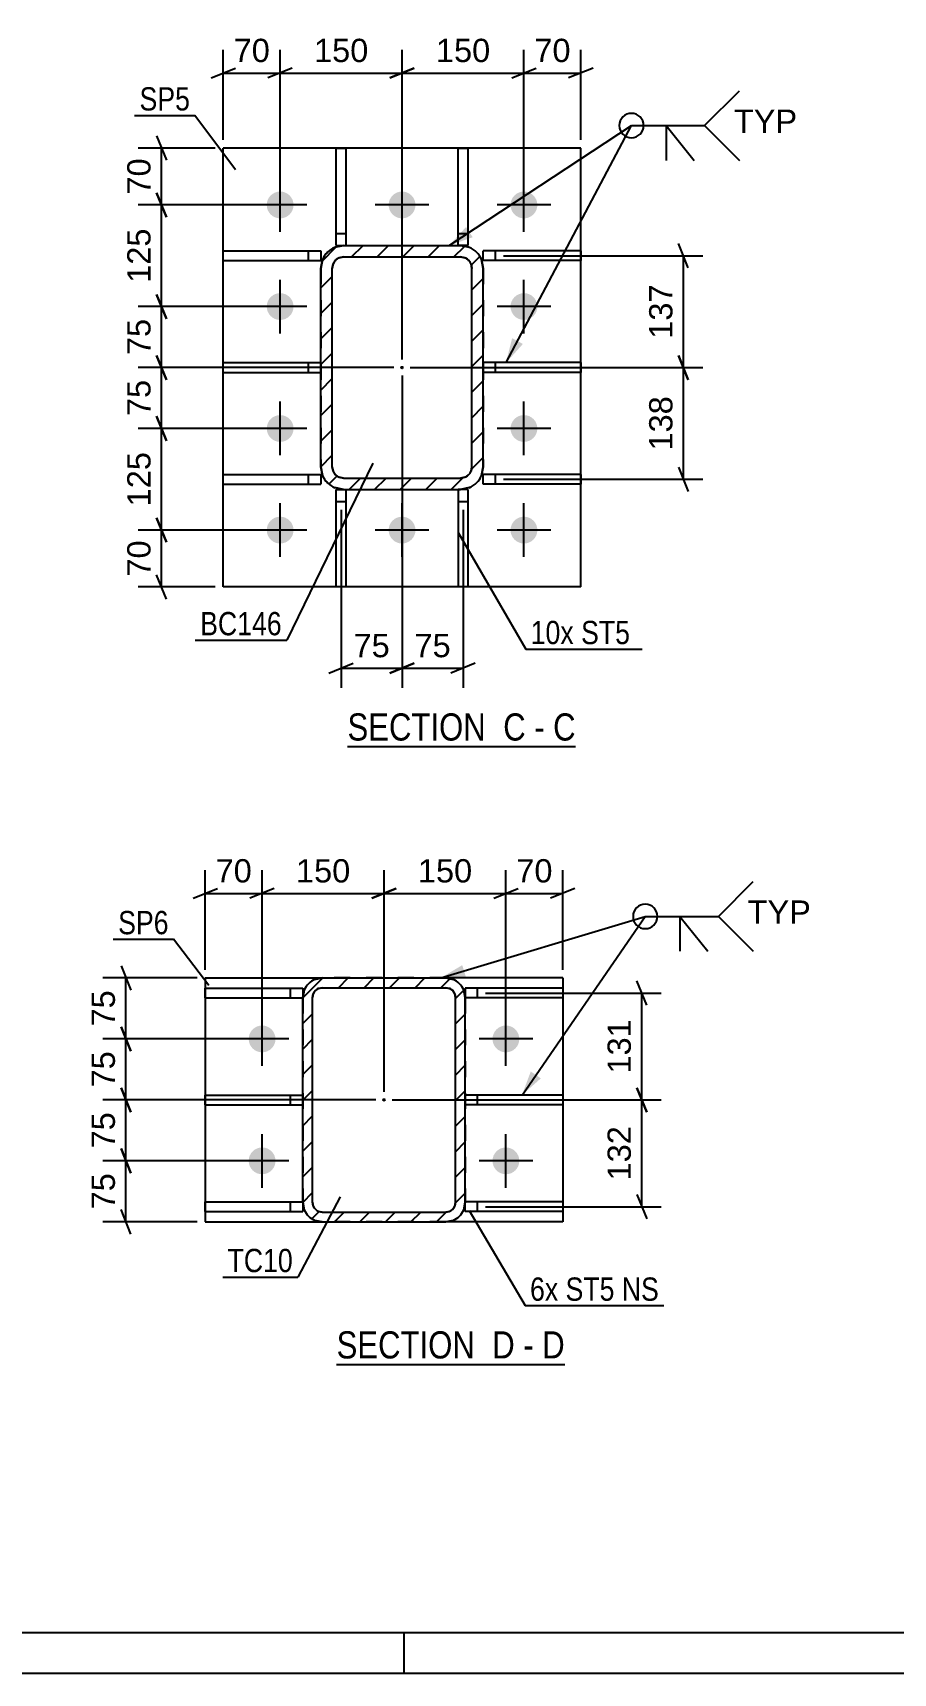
# Model space of a CAD drawing. Header units: millimetres. Extents: x 0 to 841, y 0 to 594.
# Drawn here: x 165.3 to 271.2, y 0 to 201.8 of the extents above; entities that cross this region are included whole.
import ezdxf

# ---------------------------------------------------------------- set-up
doc = ezdxf.new("R2010")
doc.units = ezdxf.units.MM
doc.linetypes.add('DXK_LINE_DOT2', pattern=[3.9198, 1.9599, -1.9599])
doc.linetypes.add('DXK_LINE_DOT3', pattern=[5.9187, 2.979, -0.9799, 0.9799, -0.9799])
doc.styles.add('Arial', font='arial.ttf', dxfattribs={"height": 0.2})
doc.styles.add('Arial Narrow', font='ARIALN.TTF', dxfattribs={"height": 0.2})

# ---------------------------------------------------------------- blocks, each defined once
blk = doc.blocks.new('Unknown-284856302-1131')
at = {"color": 5, "linetype": 'Continuous'}
for p, q in [((5, 5), (836, 5)), ((211, 0), (211, 5)), ((0, 0), (841, 0))]:
    blk.add_line(p, q, dxfattribs=at)
blk = doc.blocks.new('Unknown-284856302-13 - 26967')
at = {"color": 6, "linetype": 'Continuous'}
blk.add_line((204.02, 113.99), (232.09, 113.99), dxfattribs=at)
at = {"color": 0, "linetype": 'Continuous'}
for points in [[(222.13, 114.74), (222.13, 118.24), (204.02, 118.24), (204.02, 114.74)], [(225.95, 114.74), (225.95, 118.24), (223.18, 118.24), (223.18, 114.74)], [(228.27, 114.74), (228.27, 118.24), (227, 118.24), (227, 114.74)], [(232.09, 114.74), (232.09, 118.24), (229.32, 118.24), (229.32, 114.74)]]:
    blk.add_wipeout(points, dxfattribs=at)
at = {"color": 7, "linetype": 'Continuous', "style": 'Arial Narrow'}
for s, p in [('SECTION ', (204.02, 114.74)), ('C', (223.18, 114.74)), ('C', (229.32, 114.74)), ('-', (227, 114.74))]:
    blk.add_text(s, height=3.34, dxfattribs=at).set_placement(p)
blk = doc.blocks.new('Unknown-284856302-14 - 27141')
at = {"color": 6, "linetype": 'Continuous'}
blk.add_line((202.68, 37.97), (230.75, 37.97), dxfattribs=at)
at = {"color": 0, "linetype": 'Continuous'}
for points in [[(220.78, 38.72), (220.78, 42.22), (202.68, 42.22), (202.68, 38.72)], [(224.6, 38.72), (224.6, 42.22), (221.83, 42.22), (221.83, 38.72)], [(226.93, 38.72), (226.93, 42.22), (225.65, 42.22), (225.65, 38.72)], [(230.75, 38.72), (230.75, 42.22), (227.98, 42.22), (227.98, 38.72)]]:
    blk.add_wipeout(points, dxfattribs=at)
at = {"color": 7, "linetype": 'Continuous', "style": 'Arial Narrow'}
for s, p in [('SECTION ', (202.68, 38.72)), ('D', (221.83, 38.72)), ('D', (227.98, 38.72)), ('-', (225.65, 38.72))]:
    blk.add_text(s, height=3.34, dxfattribs=at).set_placement(p)
blk = doc.blocks.new('Part-284856302-27030 - 26967')
at = {"color": 2, "linetype": 'Continuous'}
for p, q in [((202.63, 175.63), (202.63, 187.63)), ((202.63, 187.63), (203.83, 187.63)), ((203.83, 187.63), (203.83, 175.63)), ((202.63, 175.63), (203.53, 175.63))]:
    blk.add_line(p, q, dxfattribs=at)
at = {"color": 7, "linetype": 'DXK_LINE_DOT2'}
for p, q in [((202.63, 177.13), (203.83, 177.13)), ((203.53, 175.63), (203.83, 175.63))]:
    blk.add_line(p, q, dxfattribs=at)
blk = doc.blocks.new('Part-284856302-26974 - 26967')
at = {"linetype": 'Continuous'}
h = blk.add_hatch(dxfattribs=at)
h.set_pattern_fill('', scale=0.7, style=0, pattern_type=0)
h.set_pattern_definition([(45, (200.7325, 148.4329), (-1.57154, 1.57154), [])])
h.paths.add_polyline_path([(200.73, 172.83), (200.73, 148.43), (200.95, 147.36), (201.55, 146.45), (202.46, 145.85), (203.53, 145.63), (217.93, 145.63), (219, 145.85), (219.91, 146.45), (220.52, 147.36), (220.73, 148.43), (220.73, 172.83), (220.52, 173.9), (219.91, 174.81), (219, 175.42), (217.93, 175.63), (203.53, 175.63), (202.46, 175.42), (201.55, 174.81), (200.95, 173.9)])
h.paths.add_polyline_path([(202.54, 173.82), (203, 174.13), (203.53, 174.23), (217.93, 174.23), (218.47, 174.13), (218.92, 173.82), (219.23, 173.37), (219.33, 172.83), (219.33, 148.43), (219.23, 147.9), (218.92, 147.44), (218.47, 147.14), (217.93, 147.03), (203.53, 147.03), (203, 147.14), (202.54, 147.44), (202.24, 147.9), (202.13, 148.43), (202.13, 172.83), (202.24, 173.37)])
blk.add_hatch(color=246, dxfattribs=at).paths.add_polyline_path([(210.73, 160.53, -1), (210.73, 160.73, -1)])
at = {"color": 7, "linetype": 'DXK_LINE_DOT2'}
for p, q in [((202.46, 175.42), (203.53, 175.63)), ((203.53, 175.63), (217.93, 175.63)), ((217.93, 175.63), (219, 175.42)), ((200.73, 172.83), (200.95, 173.9)), ((203.53, 174.23), (203, 174.13)), ((203.53, 174.23), (217.93, 174.23)), ((218.47, 174.13), (217.93, 174.23)), ((220.52, 173.9), (220.73, 172.83)), ((200.73, 172.83), (200.73, 148.43)), ((202.24, 173.37), (202.13, 172.83)), ((202.13, 148.43), (202.13, 172.83)), ((219.33, 172.83), (219.23, 173.37)), ((219.33, 148.43), (219.33, 172.83)), ((220.73, 172.83), (220.73, 148.43)), ((200.95, 147.36), (200.73, 148.43)), ((202.13, 148.43), (202.24, 147.9)), ((219.23, 147.9), (219.33, 148.43)), ((220.73, 148.43), (220.52, 147.36)), ((203.53, 145.63), (202.46, 145.85)), ((203, 147.14), (203.53, 147.03)), ((203.53, 147.03), (217.93, 147.03)), ((203.53, 145.63), (217.93, 145.63)), ((217.93, 147.03), (218.47, 147.14)), ((219, 145.85), (217.93, 145.63))]:
    blk.add_line(p, q, dxfattribs=at)
at = {"color": 2, "linetype": 'Continuous'}
for p, q in [((203.53, 175.63), (202.46, 175.42)), ((203.53, 175.63), (217.93, 175.63)), ((219, 175.42), (217.93, 175.63)), ((200.95, 173.9), (200.73, 172.83)), ((203, 174.13), (203.53, 174.23)), ((203.53, 174.23), (217.93, 174.23)), ((217.93, 174.23), (218.47, 174.13)), ((220.73, 172.83), (220.52, 173.9)), ((200.73, 148.43), (200.73, 172.83)), ((202.13, 172.83), (202.24, 173.37)), ((202.13, 148.43), (202.13, 172.83)), ((219.23, 173.37), (219.33, 172.83)), ((219.33, 148.43), (219.33, 172.83)), ((220.73, 148.43), (220.73, 172.83)), ((200.73, 148.43), (200.95, 147.36)), ((202.24, 147.9), (202.13, 148.43)), ((219.33, 148.43), (219.23, 147.9)), ((220.52, 147.36), (220.73, 148.43)), ((202.46, 145.85), (203.53, 145.63)), ((203.53, 147.03), (203, 147.14)), ((203.53, 147.03), (217.93, 147.03)), ((203.53, 145.63), (217.93, 145.63)), ((218.47, 147.14), (217.93, 147.03)), ((217.93, 145.63), (219, 145.85))]:
    blk.add_line(p, q, dxfattribs=at)
at = {"color": 7, "linetype": 'DXK_LINE_DOT3'}
blk.add_line((210.73, 160.63), (210.73, 160.63), dxfattribs=at)
at = {"color": 246, "linetype": 'DXK_LINE_DOT2'}
blk.add_line((210.73, 160.63), (210.73, 160.63), dxfattribs=at)
at = {"color": 246, "linetype": 'Continuous'}
blk.add_circle((210.73, 160.63), 0.1, dxfattribs=at)
at = {"color": 7, "linetype": 'DXK_LINE_DOT2'}
for centre, radius, start, end in [((203.53, 172.83), 2.8, 112.5, 157.5), ((203.53, 172.83), 1.4, 112.5, 157.5), ((217.93, 172.83), 1.4, 22.5, 67.5), ((217.93, 172.83), 2.8, 22.5, 67.5), ((203.53, 148.43), 2.8, 202.5, 247.5), ((203.53, 148.43), 1.4, 202.5, 247.5), ((217.93, 148.43), 1.4, 292.5, 337.5), ((217.93, 148.43), 2.8, 292.5, 337.5)]:
    blk.add_arc(centre, radius, start, end, dxfattribs=at)
at = {"color": 2, "linetype": 'Continuous'}
for centre, radius, start, end in [((203.53, 172.83), 2.8, 112.5, 157.5), ((203.53, 172.83), 1.4, 112.5, 157.5), ((217.93, 172.83), 1.4, 22.5, 67.5), ((217.93, 172.83), 2.8, 22.5, 67.5), ((203.53, 148.43), 2.8, 202.5, 247.5), ((203.53, 148.43), 1.4, 202.5, 247.5), ((217.93, 148.43), 1.4, 292.5, 337.5), ((217.93, 148.43), 2.8, 292.5, 337.5)]:
    blk.add_arc(centre, radius, start, end, dxfattribs=at)
blk = doc.blocks.new('Part-284856302-26978 - 26967')
at = {"color": 2, "linetype": 'Continuous'}
for p, q in [((188.73, 133.63), (188.73, 187.63)), ((232.73, 187.63), (188.73, 187.63)), ((232.73, 133.63), (232.73, 187.63)), ((232.73, 133.63), (188.73, 133.63))]:
    blk.add_line(p, q, dxfattribs=at)
blk = doc.blocks.new('Part-284856302-27027 - 26967')
at = {"color": 2, "linetype": 'Continuous'}
for p, q in [((217.63, 145.63), (217.63, 133.63)), ((218.83, 145.63), (217.93, 145.63)), ((218.83, 145.63), (218.83, 133.63)), ((218.83, 133.63), (217.63, 133.63))]:
    blk.add_line(p, q, dxfattribs=at)
at = {"color": 7, "linetype": 'DXK_LINE_DOT2'}
for p, q in [((217.93, 145.63), (217.63, 145.63)), ((217.63, 144.13), (218.83, 144.13))]:
    blk.add_line(p, q, dxfattribs=at)
blk = doc.blocks.new('Part-284856302-27028 - 26967')
at = {"color": 2, "linetype": 'Continuous'}
for p, q in [((202.63, 133.63), (202.63, 145.63)), ((202.63, 145.63), (203.53, 145.63)), ((203.83, 145.63), (203.83, 133.63)), ((203.83, 133.63), (202.63, 133.63))]:
    blk.add_line(p, q, dxfattribs=at)
at = {"color": 7, "linetype": 'DXK_LINE_DOT2'}
for p, q in [((203.53, 145.63), (203.83, 145.63)), ((202.63, 144.13), (203.83, 144.13))]:
    blk.add_line(p, q, dxfattribs=at)
blk = doc.blocks.new('Part-284856302-27029 - 26967')
at = {"color": 2, "linetype": 'Continuous'}
for p, q in [((217.63, 175.63), (217.63, 187.63)), ((217.63, 187.63), (218.83, 187.63)), ((218.83, 187.63), (218.83, 175.63)), ((218.83, 175.63), (217.93, 175.63))]:
    blk.add_line(p, q, dxfattribs=at)
at = {"color": 7, "linetype": 'DXK_LINE_DOT2'}
for p, q in [((217.63, 177.13), (218.83, 177.13)), ((217.93, 175.63), (217.63, 175.63))]:
    blk.add_line(p, q, dxfattribs=at)
blk = doc.blocks.new('Part-284856302-27031 - 26967')
at = {"color": 2, "linetype": 'Continuous'}
for p, q in [((188.73, 160.03), (188.73, 161.23)), ((188.73, 161.23), (200.73, 161.23)), ((188.73, 160.03), (200.73, 160.03))]:
    blk.add_line(p, q, dxfattribs=at)
at = {"color": 7, "linetype": 'DXK_LINE_DOT2'}
for p, q in [((199.23, 160.03), (199.23, 161.23)), ((200.73, 161.23), (200.73, 160.03))]:
    blk.add_line(p, q, dxfattribs=at)
blk = doc.blocks.new('Part-284856302-27032 - 26967')
at = {"color": 2, "linetype": 'Continuous'}
for p, q in [((188.73, 173.78), (188.73, 174.98)), ((188.73, 174.98), (200.73, 174.98)), ((188.73, 173.78), (200.73, 173.78)), ((200.73, 174.98), (200.73, 173.78))]:
    blk.add_line(p, q, dxfattribs=at)
at = {"color": 7, "linetype": 'DXK_LINE_DOT2'}
blk.add_line((199.23, 173.78), (199.23, 174.98), dxfattribs=at)
blk = doc.blocks.new('Part-284856302-27033 - 26967')
at = {"color": 2, "linetype": 'Continuous'}
for p, q in [((188.73, 146.28), (188.73, 147.48)), ((188.73, 147.48), (200.73, 147.48)), ((200.73, 147.48), (200.73, 146.28)), ((188.73, 146.28), (200.73, 146.28))]:
    blk.add_line(p, q, dxfattribs=at)
at = {"color": 7, "linetype": 'DXK_LINE_DOT2'}
blk.add_line((199.23, 146.28), (199.23, 147.48), dxfattribs=at)
blk = doc.blocks.new('Part-284856302-27034 - 26967')
at = {"color": 2, "linetype": 'Continuous'}
for p, q in [((232.73, 161.23), (220.73, 161.23)), ((232.73, 160.03), (220.73, 160.03)), ((232.73, 161.23), (232.73, 160.03))]:
    blk.add_line(p, q, dxfattribs=at)
at = {"color": 7, "linetype": 'DXK_LINE_DOT2'}
for p, q in [((220.73, 161.23), (220.73, 160.03)), ((222.23, 160.03), (222.23, 161.23))]:
    blk.add_line(p, q, dxfattribs=at)
blk = doc.blocks.new('Part-284856302-27035 - 26967')
at = {"color": 2, "linetype": 'Continuous'}
for p, q in [((232.73, 174.98), (220.73, 174.98)), ((220.73, 173.78), (220.73, 174.98)), ((232.73, 173.78), (220.73, 173.78)), ((232.73, 174.98), (232.73, 173.78))]:
    blk.add_line(p, q, dxfattribs=at)
at = {"color": 7, "linetype": 'DXK_LINE_DOT2'}
blk.add_line((222.23, 173.78), (222.23, 174.98), dxfattribs=at)
blk = doc.blocks.new('Part-284856302-27036 - 26967')
at = {"color": 2, "linetype": 'Continuous'}
for p, q in [((232.73, 147.48), (220.73, 147.48)), ((220.73, 146.28), (220.73, 147.48)), ((232.73, 147.48), (232.73, 146.28)), ((232.73, 146.28), (220.73, 146.28))]:
    blk.add_line(p, q, dxfattribs=at)
at = {"color": 7, "linetype": 'DXK_LINE_DOT2'}
blk.add_line((222.23, 146.28), (222.23, 147.48), dxfattribs=at)
blk = doc.blocks.new('Bolt-284856302-27077 - 26967')
at = {"linetype": 'Continuous'}
for points in [[(194.08, 180.63, -1), (197.38, 180.63, -1)], [(209.08, 180.63, -1), (212.38, 180.63, -1)], [(224.08, 180.63, -1), (227.38, 180.63, -1)], [(194.08, 168.13, -1), (197.38, 168.13, -1)], [(224.08, 168.13, -1), (227.38, 168.13, -1)], [(194.08, 153.13, -1), (197.38, 153.13, -1)], [(224.08, 153.13, -1), (227.38, 153.13, -1)], [(194.08, 140.63, -1), (197.38, 140.63, -1)], [(209.08, 140.63, -1), (212.38, 140.63, -1)], [(224.08, 140.63, -1), (227.38, 140.63, -1)]]:
    blk.add_hatch(color=1, dxfattribs=at).paths.add_polyline_path(points)
at = {"color": 1, "linetype": 'Continuous'}
for p, q in [((195.73, 177.33), (195.73, 183.93)), ((210.73, 177.33), (210.73, 183.93)), ((225.73, 177.33), (225.73, 183.93)), ((199.03, 180.63), (192.43, 180.63)), ((214.03, 180.63), (207.43, 180.63)), ((229.03, 180.63), (222.43, 180.63)), ((195.73, 164.83), (195.73, 171.43)), ((225.73, 164.83), (225.73, 171.43)), ((199.03, 168.13), (192.43, 168.13)), ((229.03, 168.13), (222.43, 168.13)), ((195.73, 149.83), (195.73, 156.43)), ((225.73, 149.83), (225.73, 156.43)), ((199.03, 153.13), (192.43, 153.13)), ((229.03, 153.13), (222.43, 153.13)), ((195.73, 137.33), (195.73, 143.93)), ((210.73, 137.33), (210.73, 143.93)), ((225.73, 137.33), (225.73, 143.93)), ((199.03, 140.63), (192.43, 140.63)), ((214.03, 140.63), (207.43, 140.63)), ((229.03, 140.63), (222.43, 140.63))]:
    blk.add_line(p, q, dxfattribs=at)
blk = doc.blocks.new('Part-284856302-27164 - 27141')
at = {"color": 2, "linetype": 'Continuous'}
for p, q in [((230.51, 57.98), (218.51, 57.98)), ((218.51, 56.78), (218.51, 57.93)), ((230.51, 56.78), (218.51, 56.78)), ((230.51, 57.98), (230.51, 56.78))]:
    blk.add_line(p, q, dxfattribs=at)
at = {"color": 7, "linetype": 'DXK_LINE_DOT2'}
for p, q in [((218.51, 57.93), (218.51, 57.98)), ((218.51, 57.98), (218.51, 57.93)), ((220.01, 56.78), (220.01, 57.98))]:
    blk.add_line(p, q, dxfattribs=at)
blk = doc.blocks.new('Part-284856302-27163 - 27141')
at = {"color": 2, "linetype": 'Continuous'}
for p, q in [((230.51, 84.28), (218.51, 84.28)), ((218.51, 84.28), (218.51, 83.13)), ((230.51, 83.08), (218.51, 83.08)), ((230.51, 84.28), (230.51, 83.08))]:
    blk.add_line(p, q, dxfattribs=at)
at = {"color": 7, "linetype": 'DXK_LINE_DOT2'}
for p, q in [((218.51, 83.13), (218.51, 83.08)), ((220.01, 83.08), (220.01, 84.28))]:
    blk.add_line(p, q, dxfattribs=at)
blk = doc.blocks.new('Part-284856302-27147 - 27141')
at = {"linetype": 'Continuous'}
h = blk.add_hatch(dxfattribs=at)
h.set_pattern_fill('', scale=0.7, style=0, pattern_type=0)
h.set_pattern_definition([(45, (198.5148, 57.9317), (-1.57154, 1.57154), [])])
h.paths.add_polyline_path([(198.51, 83.13), (198.51, 57.93), (198.7, 57.01), (199.22, 56.23), (200, 55.71), (200.91, 55.53), (216.11, 55.53), (217.03, 55.71), (217.81, 56.23), (218.33, 57.01), (218.51, 57.93), (218.51, 83.13), (218.33, 84.05), (217.81, 84.83), (217.03, 85.35), (216.11, 85.53), (200.91, 85.53), (200, 85.35), (199.22, 84.83), (198.7, 84.05)])
h.paths.add_polyline_path([(200.07, 83.98), (200.46, 84.24), (200.91, 84.33), (216.11, 84.33), (216.57, 84.24), (216.96, 83.98), (217.22, 83.59), (217.31, 83.13), (217.31, 57.93), (217.22, 57.47), (216.96, 57.08), (216.57, 56.82), (216.11, 56.73), (200.91, 56.73), (200.46, 56.82), (200.07, 57.08), (199.81, 57.47), (199.71, 57.93), (199.71, 83.13), (199.81, 83.59)])
blk.add_hatch(color=246, dxfattribs=at).paths.add_polyline_path([(208.51, 70.43, -1), (208.51, 70.63, -1)])
at = {"color": 7, "linetype": 'DXK_LINE_DOT2'}
for p, q in [((200, 85.35), (200.91, 85.53)), ((200.91, 85.53), (216.11, 85.53)), ((216.11, 85.53), (217.03, 85.35)), ((198.51, 83.13), (198.7, 84.05)), ((198.51, 83.13), (198.51, 57.93)), ((199.81, 83.59), (199.71, 83.13)), ((199.71, 57.93), (199.71, 83.13)), ((200.91, 84.33), (200.46, 84.24)), ((200.91, 84.33), (216.11, 84.33)), ((216.57, 84.24), (216.11, 84.33)), ((217.31, 83.13), (217.22, 83.59)), ((217.31, 57.93), (217.31, 83.13)), ((218.33, 84.05), (218.51, 83.13)), ((218.51, 83.13), (218.51, 57.93)), ((198.7, 57.01), (198.51, 57.93)), ((199.71, 57.93), (199.81, 57.47)), ((200.46, 56.82), (200.91, 56.73)), ((200.91, 56.73), (216.11, 56.73)), ((216.11, 56.73), (216.57, 56.82)), ((217.22, 57.47), (217.31, 57.93)), ((218.51, 57.93), (218.33, 57.01)), ((200.91, 55.53), (200, 55.71)), ((200.91, 55.53), (216.11, 55.53)), ((217.03, 55.71), (216.11, 55.53))]:
    blk.add_line(p, q, dxfattribs=at)
at = {"color": 2, "linetype": 'Continuous'}
for p, q in [((200.91, 85.53), (200, 85.35)), ((200.91, 85.53), (216.11, 85.53)), ((217.03, 85.35), (216.11, 85.53)), ((198.7, 84.05), (198.51, 83.13)), ((198.51, 57.93), (198.51, 83.13)), ((199.71, 83.13), (199.81, 83.59)), ((199.71, 57.93), (199.71, 83.13)), ((200.46, 84.24), (200.91, 84.33)), ((200.91, 84.33), (216.11, 84.33)), ((216.11, 84.33), (216.57, 84.24)), ((217.22, 83.59), (217.31, 83.13)), ((217.31, 57.93), (217.31, 83.13)), ((218.51, 83.13), (218.33, 84.05)), ((218.51, 57.93), (218.51, 83.13)), ((198.51, 57.93), (198.7, 57.01)), ((199.81, 57.47), (199.71, 57.93)), ((200.91, 56.73), (200.46, 56.82)), ((200.91, 56.73), (216.11, 56.73)), ((216.57, 56.82), (216.11, 56.73)), ((217.31, 57.93), (217.22, 57.47)), ((218.33, 57.01), (218.51, 57.93)), ((200, 55.71), (200.91, 55.53)), ((200.91, 55.53), (216.11, 55.53)), ((216.11, 55.53), (217.03, 55.71))]:
    blk.add_line(p, q, dxfattribs=at)
at = {"color": 7, "linetype": 'DXK_LINE_DOT3'}
blk.add_line((208.51, 70.53), (208.51, 70.53), dxfattribs=at)
at = {"color": 246, "linetype": 'DXK_LINE_DOT2'}
blk.add_line((208.51, 70.53), (208.51, 70.53), dxfattribs=at)
at = {"color": 246, "linetype": 'Continuous'}
blk.add_circle((208.51, 70.53), 0.1, dxfattribs=at)
at = {"color": 7, "linetype": 'DXK_LINE_DOT2'}
for centre, radius, start, end in [((200.91, 83.13), 2.4, 112.5, 157.5), ((216.11, 83.13), 2.4, 22.5, 67.5), ((200.91, 83.13), 1.2, 112.5, 157.5), ((216.11, 83.13), 1.2, 22.5, 67.5), ((200.91, 57.93), 2.4, 202.5, 247.5), ((200.91, 57.93), 1.2, 202.5, 247.5), ((216.11, 57.93), 1.2, 292.5, 337.5), ((216.11, 57.93), 2.4, 292.5, 337.5)]:
    blk.add_arc(centre, radius, start, end, dxfattribs=at)
at = {"color": 2, "linetype": 'Continuous'}
for centre, radius, start, end in [((200.91, 83.13), 2.4, 112.5, 157.5), ((216.11, 83.13), 2.4, 22.5, 67.5), ((200.91, 83.13), 1.2, 112.5, 157.5), ((216.11, 83.13), 1.2, 22.5, 67.5), ((200.91, 57.93), 2.4, 202.5, 247.5), ((200.91, 57.93), 1.2, 202.5, 247.5), ((216.11, 57.93), 1.2, 292.5, 337.5), ((216.11, 57.93), 2.4, 292.5, 337.5)]:
    blk.add_arc(centre, radius, start, end, dxfattribs=at)
blk = doc.blocks.new('Part-284856302-27159 - 27141')
at = {"color": 2, "linetype": 'Continuous'}
for p, q in [((186.51, 69.93), (186.51, 71.13)), ((186.51, 71.13), (198.51, 71.13)), ((186.51, 69.93), (198.51, 69.93))]:
    blk.add_line(p, q, dxfattribs=at)
at = {"color": 7, "linetype": 'DXK_LINE_DOT2'}
for p, q in [((197.01, 69.93), (197.01, 71.13)), ((198.51, 71.13), (198.51, 69.93))]:
    blk.add_line(p, q, dxfattribs=at)
blk = doc.blocks.new('Part-284856302-27151 - 27141')
at = {"color": 2, "linetype": 'Continuous'}
for p, q in [((186.51, 85.53), (186.51, 55.53)), ((186.51, 85.53), (200.91, 85.53)), ((230.51, 85.53), (216.11, 85.53)), ((230.51, 85.53), (230.51, 55.53)), ((186.51, 55.53), (200.91, 55.53)), ((230.51, 55.53), (216.11, 55.53))]:
    blk.add_line(p, q, dxfattribs=at)
at = {"color": 7, "linetype": 'DXK_LINE_DOT2'}
for p, q in [((216.11, 85.53), (200.91, 85.53)), ((216.11, 55.53), (200.91, 55.53))]:
    blk.add_line(p, q, dxfattribs=at)
blk = doc.blocks.new('Part-284856302-27160 - 27141')
at = {"color": 2, "linetype": 'Continuous'}
for p, q in [((186.51, 83.08), (186.51, 84.28)), ((186.51, 84.28), (198.51, 84.28)), ((186.51, 83.08), (198.51, 83.08)), ((198.51, 84.28), (198.51, 83.13))]:
    blk.add_line(p, q, dxfattribs=at)
at = {"color": 7, "linetype": 'DXK_LINE_DOT2'}
for p, q in [((197.01, 83.08), (197.01, 84.28)), ((198.51, 83.13), (198.51, 83.08))]:
    blk.add_line(p, q, dxfattribs=at)
blk = doc.blocks.new('Part-284856302-27161 - 27141')
at = {"color": 2, "linetype": 'Continuous'}
for p, q in [((186.51, 56.78), (186.51, 57.98)), ((186.51, 57.98), (198.51, 57.98)), ((186.51, 56.78), (198.51, 56.78)), ((198.51, 57.93), (198.51, 56.78))]:
    blk.add_line(p, q, dxfattribs=at)
at = {"color": 7, "linetype": 'DXK_LINE_DOT2'}
for p, q in [((197.01, 56.78), (197.01, 57.98)), ((198.51, 57.93), (198.51, 57.98)), ((198.51, 57.98), (198.51, 57.93))]:
    blk.add_line(p, q, dxfattribs=at)
blk = doc.blocks.new('Part-284856302-27162 - 27141')
at = {"color": 2, "linetype": 'Continuous'}
for p, q in [((230.51, 71.13), (218.51, 71.13)), ((230.51, 71.13), (230.51, 69.93)), ((230.51, 69.93), (218.51, 69.93))]:
    blk.add_line(p, q, dxfattribs=at)
at = {"color": 7, "linetype": 'DXK_LINE_DOT2'}
for p, q in [((218.51, 71.13), (218.51, 69.93)), ((220.01, 69.93), (220.01, 71.13))]:
    blk.add_line(p, q, dxfattribs=at)
blk = doc.blocks.new('Bolt-284856302-27250 - 27141')
at = {"linetype": 'Continuous'}
for points in [[(191.86, 78.03, -1), (195.16, 78.03, -1)], [(221.86, 78.03, -1), (225.16, 78.03, -1)], [(191.86, 63.03, -1), (195.16, 63.03, -1)], [(221.86, 63.03, -1), (225.16, 63.03, -1)]]:
    blk.add_hatch(color=1, dxfattribs=at).paths.add_polyline_path(points)
at = {"color": 1, "linetype": 'Continuous'}
for p, q in [((193.51, 74.73), (193.51, 81.33)), ((223.51, 74.73), (223.51, 81.33)), ((196.81, 78.03), (190.21, 78.03)), ((226.81, 78.03), (220.21, 78.03)), ((193.51, 59.73), (193.51, 66.33)), ((223.51, 59.73), (223.51, 66.33)), ((196.81, 63.03), (190.21, 63.03)), ((226.81, 63.03), (220.21, 63.03))]:
    blk.add_line(p, q, dxfattribs=at)
blk = doc.blocks.new('StraightDimension-284856302-29677 - 26967')
at = {"color": 7, "linetype": 'Continuous'}
for p, q in [((245.95, 172.88), (244.75, 175.88)), ((223.23, 174.38), (247.75, 174.38)), ((245.35, 160.63), (245.35, 174.38)), ((244.75, 162.13), (245.95, 159.13)), ((211.73, 160.63), (247.75, 160.63))]:
    blk.add_line(p, q, dxfattribs=at)
at = {"color": 0}
blk.add_wipeout([(244.6, 171.44), (240.4, 171.44), (240.4, 163.57), (244.6, 163.57)], dxfattribs=at)
at = {"color": 3, "style": 'Arial'}
blk.add_text('137', height=2.865, rotation=90.0002, dxfattribs=at).set_placement((244, 164.17))
blk = doc.blocks.new('StraightDimension-284856302-29658 - 26967')
at = {"color": 7, "linetype": 'Continuous'}
for p, q in [((210.73, 159.63), (210.73, 121.24)), ((218.23, 143.13), (218.23, 121.24)), ((209.23, 123.04), (212.23, 124.24)), ((210.73, 123.64), (218.23, 123.64)), ((219.73, 124.24), (216.73, 123.04))]:
    blk.add_line(p, q, dxfattribs=at)
at = {"color": 0}
blk.add_wipeout([(217.31, 124.39), (217.31, 128.59), (211.66, 128.59), (211.66, 124.39)], dxfattribs=at)
at = {"color": 3, "style": 'Arial'}
blk.add_text('75', height=2.865, dxfattribs=at).set_placement((212.26, 124.99))
blk = doc.blocks.new('StraightDimension-284856302-29582 - 26967')
at = {"color": 7, "linetype": 'Continuous'}
for p, q in [((180.53, 162.13), (181.73, 159.13)), ((209.73, 160.63), (178.28, 160.63)), ((181.13, 153.13), (181.13, 160.63)), ((181.73, 151.63), (180.53, 154.63)), ((194.73, 153.13), (178.28, 153.13))]:
    blk.add_line(p, q, dxfattribs=at)
at = {"color": 0}
blk.add_wipeout([(180.38, 159.71), (176.18, 159.71), (176.18, 154.06), (180.38, 154.06)], dxfattribs=at)
at = {"color": 3, "style": 'Arial'}
blk.add_text('75', height=2.865, rotation=90.0002, dxfattribs=at).set_placement((179.78, 154.66))
blk = doc.blocks.new('StraightDimension-284856302-29518 - 26967')
at = {"color": 7, "linetype": 'Continuous'}
for p, q in [((225.73, 181.63), (225.73, 199.71)), ((232.73, 188.63), (232.73, 199.71)), ((224.23, 196.26), (227.23, 197.46)), ((225.73, 196.86), (232.73, 196.86)), ((234.23, 197.46), (231.23, 196.26))]:
    blk.add_line(p, q, dxfattribs=at)
at = {"color": 0}
blk.add_wipeout([(232.06, 197.61), (232.06, 201.81), (226.41, 201.81), (226.41, 197.61)], dxfattribs=at)
at = {"color": 3, "style": 'Arial'}
blk.add_text('70', height=2.865, dxfattribs=at).set_placement((227.01, 198.21))
blk = doc.blocks.new('StraightDimension-284856302-29583 - 26967')
at = {"color": 7, "linetype": 'Continuous'}
for p, q in [((180.53, 154.63), (181.73, 151.63)), ((194.73, 153.13), (178.28, 153.13)), ((181.13, 140.63), (181.13, 153.13)), ((181.73, 139.13), (180.53, 142.13)), ((194.73, 140.63), (178.28, 140.63))]:
    blk.add_line(p, q, dxfattribs=at)
at = {"color": 0}
blk.add_wipeout([(180.38, 150.82), (176.18, 150.82), (176.18, 142.95), (180.38, 142.95)], dxfattribs=at)
at = {"color": 3, "style": 'Arial'}
blk.add_text('125', height=2.865, rotation=90.0002, dxfattribs=at).set_placement((179.78, 143.55))
blk = doc.blocks.new('StraightDimension-284856302-29519 - 26967')
at = {"color": 7, "linetype": 'Continuous'}
for p, q in [((210.73, 161.63), (210.73, 199.71)), ((225.73, 181.63), (225.73, 199.71)), ((212.23, 197.46), (209.23, 196.26)), ((210.73, 196.86), (225.73, 196.86)), ((224.23, 196.26), (227.23, 197.46))]:
    blk.add_line(p, q, dxfattribs=at)
at = {"color": 0}
blk.add_wipeout([(222.17, 197.61), (222.17, 201.81), (214.3, 201.81), (214.3, 197.61)], dxfattribs=at)
at = {"color": 3, "style": 'Arial'}
blk.add_text('150', height=2.865, dxfattribs=at).set_placement((214.9, 198.21))
blk = doc.blocks.new('StraightDimension-284856302-29584 - 26967')
at = {"color": 7, "linetype": 'Continuous'}
for p, q in [((180.53, 142.13), (181.73, 139.13)), ((194.73, 140.63), (178.28, 140.63)), ((181.13, 133.63), (181.13, 140.63)), ((187.73, 133.63), (178.28, 133.63)), ((181.73, 132.13), (180.53, 135.13))]:
    blk.add_line(p, q, dxfattribs=at)
at = {"color": 0}
blk.add_wipeout([(180.38, 139.96), (176.18, 139.96), (176.18, 134.31), (180.38, 134.31)], dxfattribs=at)
at = {"color": 3, "style": 'Arial'}
blk.add_text('70', height=2.865, rotation=90.0002, dxfattribs=at).set_placement((179.78, 134.91))
blk = doc.blocks.new('StraightDimension-284856302-29520 - 26967')
at = {"color": 7, "linetype": 'Continuous'}
for p, q in [((195.73, 181.63), (195.73, 199.71)), ((210.73, 161.63), (210.73, 199.71)), ((197.23, 197.46), (194.23, 196.26)), ((195.73, 196.86), (210.73, 196.86)), ((209.23, 196.26), (212.23, 197.46))]:
    blk.add_line(p, q, dxfattribs=at)
at = {"color": 0}
blk.add_wipeout([(207.17, 197.61), (207.17, 201.81), (199.3, 201.81), (199.3, 197.61)], dxfattribs=at)
at = {"color": 3, "style": 'Arial'}
blk.add_text('150', height=2.865, dxfattribs=at).set_placement((199.9, 198.21))
blk = doc.blocks.new('StraightDimension-284856302-29521 - 26967')
at = {"color": 7, "linetype": 'Continuous'}
for p, q in [((188.73, 188.63), (188.73, 199.71)), ((195.73, 181.63), (195.73, 199.71)), ((187.23, 196.26), (190.23, 197.46)), ((188.73, 196.86), (195.73, 196.86)), ((197.23, 197.46), (194.23, 196.26))]:
    blk.add_line(p, q, dxfattribs=at)
at = {"color": 0}
blk.add_wipeout([(195.06, 197.61), (195.06, 201.81), (189.41, 201.81), (189.41, 197.61)], dxfattribs=at)
at = {"color": 3, "style": 'Arial'}
blk.add_text('70', height=2.865, dxfattribs=at).set_placement((190.01, 198.21))
blk = doc.blocks.new('StraightDimension-284856302-29579 - 26967')
at = {"color": 7, "linetype": 'Continuous'}
for p, q in [((180.53, 189.13), (181.73, 186.13)), ((187.73, 187.63), (178.28, 187.63)), ((181.13, 180.63), (181.13, 187.63)), ((181.73, 179.13), (180.53, 182.13)), ((194.73, 180.63), (178.28, 180.63))]:
    blk.add_line(p, q, dxfattribs=at)
at = {"color": 0}
blk.add_wipeout([(180.38, 186.96), (176.18, 186.96), (176.18, 181.31), (180.38, 181.31)], dxfattribs=at)
at = {"color": 3, "style": 'Arial'}
blk.add_text('70', height=2.865, rotation=90.0002, dxfattribs=at).set_placement((179.78, 181.91))
blk = doc.blocks.new('StraightDimension-284856302-29580 - 26967')
at = {"color": 7, "linetype": 'Continuous'}
for p, q in [((180.53, 182.13), (181.73, 179.13)), ((194.73, 180.63), (178.28, 180.63)), ((181.13, 168.13), (181.13, 180.63)), ((181.73, 166.63), (180.53, 169.63)), ((194.73, 168.13), (178.28, 168.13))]:
    blk.add_line(p, q, dxfattribs=at)
at = {"color": 0}
blk.add_wipeout([(180.38, 178.32), (176.18, 178.32), (176.18, 170.45), (180.38, 170.45)], dxfattribs=at)
at = {"color": 3, "style": 'Arial'}
blk.add_text('125', height=2.865, rotation=90.0002, dxfattribs=at).set_placement((179.78, 171.05))
blk = doc.blocks.new('StraightDimension-284856302-29581 - 26967')
at = {"color": 7, "linetype": 'Continuous'}
for p, q in [((180.53, 169.63), (181.73, 166.63)), ((194.73, 168.13), (178.28, 168.13)), ((181.13, 160.63), (181.13, 168.13)), ((181.73, 159.13), (180.53, 162.13)), ((209.73, 160.63), (178.28, 160.63))]:
    blk.add_line(p, q, dxfattribs=at)
at = {"color": 0}
blk.add_wipeout([(180.38, 167.21), (176.18, 167.21), (176.18, 161.56), (180.38, 161.56)], dxfattribs=at)
at = {"color": 3, "style": 'Arial'}
blk.add_text('75', height=2.865, rotation=90.0002, dxfattribs=at).set_placement((179.78, 162.16))
blk = doc.blocks.new('StraightDimension-284856302-29659 - 26967')
at = {"color": 7, "linetype": 'Continuous'}
for p, q in [((210.73, 159.63), (210.73, 121.24)), ((203.23, 143.13), (203.23, 121.24)), ((201.73, 123.04), (204.73, 124.24)), ((203.23, 123.64), (210.73, 123.64)), ((212.23, 124.24), (209.23, 123.04))]:
    blk.add_line(p, q, dxfattribs=at)
at = {"color": 0}
blk.add_wipeout([(209.81, 124.39), (209.81, 128.59), (204.16, 128.59), (204.16, 124.39)], dxfattribs=at)
at = {"color": 3, "style": 'Arial'}
blk.add_text('75', height=2.865, dxfattribs=at).set_placement((204.76, 124.99))
blk = doc.blocks.new('StraightDimension-284856302-29678 - 26967')
at = {"color": 7, "linetype": 'Continuous'}
for p, q in [((245.95, 159.13), (244.75, 162.13)), ((211.73, 160.63), (247.75, 160.63)), ((245.35, 146.88), (245.35, 160.63)), ((244.75, 148.38), (245.95, 145.38)), ((223.23, 146.88), (247.75, 146.88))]:
    blk.add_line(p, q, dxfattribs=at)
at = {"color": 0}
blk.add_wipeout([(244.6, 157.69), (240.4, 157.69), (240.4, 149.82), (244.6, 149.82)], dxfattribs=at)
at = {"color": 3, "style": 'Arial'}
blk.add_text('138', height=2.865, rotation=90.0002, dxfattribs=at).set_placement((244, 150.42))
blk = doc.blocks.new('StraightDimension-284856302-29762 - 27141')
at = {"color": 7, "linetype": 'Continuous'}
for p, q in [((186.51, 86.53), (186.51, 98.78)), ((193.51, 79.03), (193.51, 98.78)), ((185.01, 95.33), (188.01, 96.53)), ((186.51, 95.93), (193.51, 95.93)), ((195.01, 96.53), (192.01, 95.33))]:
    blk.add_line(p, q, dxfattribs=at)
at = {"color": 0}
blk.add_wipeout([(192.84, 96.68), (192.84, 100.88), (187.19, 100.88), (187.19, 96.68)], dxfattribs=at)
at = {"color": 3, "style": 'Arial'}
blk.add_text('70', height=2.865, dxfattribs=at).set_placement((187.79, 97.28))
blk = doc.blocks.new('StraightDimension-284856302-29759 - 27141')
at = {"color": 7, "linetype": 'Continuous'}
for p, q in [((223.51, 79.03), (223.51, 98.78)), ((230.51, 86.53), (230.51, 98.78)), ((222.01, 95.33), (225.01, 96.53)), ((223.51, 95.93), (230.51, 95.93)), ((232.01, 96.53), (229.01, 95.33))]:
    blk.add_line(p, q, dxfattribs=at)
at = {"color": 0}
blk.add_wipeout([(229.84, 96.68), (229.84, 100.88), (224.19, 100.88), (224.19, 96.68)], dxfattribs=at)
at = {"color": 3, "style": 'Arial'}
blk.add_text('70', height=2.865, dxfattribs=at).set_placement((224.79, 97.28))
blk = doc.blocks.new('StraightDimension-284856302-29760 - 27141')
at = {"color": 7, "linetype": 'Continuous'}
for p, q in [((208.51, 71.53), (208.51, 98.78)), ((223.51, 79.03), (223.51, 98.78)), ((210.01, 96.53), (207.01, 95.33)), ((208.51, 95.93), (223.51, 95.93)), ((222.01, 95.33), (225.01, 96.53))]:
    blk.add_line(p, q, dxfattribs=at)
at = {"color": 0}
blk.add_wipeout([(219.95, 96.68), (219.95, 100.88), (212.08, 100.88), (212.08, 96.68)], dxfattribs=at)
at = {"color": 3, "style": 'Arial'}
blk.add_text('150', height=2.865, dxfattribs=at).set_placement((212.68, 97.28))
blk = doc.blocks.new('StraightDimension-284856302-29761 - 27141')
at = {"color": 7, "linetype": 'Continuous'}
for p, q in [((193.51, 79.03), (193.51, 98.78)), ((208.51, 71.53), (208.51, 98.78)), ((195.01, 96.53), (192.01, 95.33)), ((193.51, 95.93), (208.51, 95.93)), ((207.01, 95.33), (210.01, 96.53))]:
    blk.add_line(p, q, dxfattribs=at)
at = {"color": 0}
blk.add_wipeout([(204.95, 96.68), (204.95, 100.88), (197.08, 100.88), (197.08, 96.68)], dxfattribs=at)
at = {"color": 3, "style": 'Arial'}
blk.add_text('150', height=2.865, dxfattribs=at).set_placement((197.68, 97.28))
blk = doc.blocks.new('StraightDimension-284856302-29839 - 27141')
at = {"color": 7, "linetype": 'Continuous'}
for p, q in [((176.15, 87.03), (177.35, 84.03)), ((185.51, 85.53), (173.9, 85.53)), ((176.75, 78.03), (176.75, 85.53)), ((177.35, 76.53), (176.15, 79.53)), ((192.51, 78.03), (173.9, 78.03))]:
    blk.add_line(p, q, dxfattribs=at)
at = {"color": 0}
blk.add_wipeout([(176, 84.61), (171.8, 84.61), (171.8, 78.96), (176, 78.96)], dxfattribs=at)
at = {"color": 3, "style": 'Arial'}
blk.add_text('75', height=2.865, rotation=90.0002, dxfattribs=at).set_placement((175.4, 79.56))
blk = doc.blocks.new('StraightDimension-284856302-29840 - 27141')
at = {"color": 7, "linetype": 'Continuous'}
for p, q in [((176.15, 79.53), (177.35, 76.53)), ((192.51, 78.03), (173.9, 78.03)), ((176.75, 70.53), (176.75, 78.03)), ((177.35, 69.03), (176.15, 72.03)), ((207.51, 70.53), (173.9, 70.53))]:
    blk.add_line(p, q, dxfattribs=at)
at = {"color": 0}
blk.add_wipeout([(176, 77.11), (171.8, 77.11), (171.8, 71.46), (176, 71.46)], dxfattribs=at)
at = {"color": 3, "style": 'Arial'}
blk.add_text('75', height=2.865, rotation=90.0002, dxfattribs=at).set_placement((175.4, 72.06))
blk = doc.blocks.new('StraightDimension-284856302-29841 - 27141')
at = {"color": 7, "linetype": 'Continuous'}
for p, q in [((176.15, 72.03), (177.35, 69.03)), ((207.51, 70.53), (173.9, 70.53)), ((176.75, 63.03), (176.75, 70.53)), ((192.51, 63.03), (173.9, 63.03)), ((177.35, 61.53), (176.15, 64.53))]:
    blk.add_line(p, q, dxfattribs=at)
at = {"color": 0}
blk.add_wipeout([(176, 69.61), (171.8, 69.61), (171.8, 63.96), (176, 63.96)], dxfattribs=at)
at = {"color": 3, "style": 'Arial'}
blk.add_text('75', height=2.865, rotation=90.0002, dxfattribs=at).set_placement((175.4, 64.56))
blk = doc.blocks.new('StraightDimension-284856302-29842 - 27141')
at = {"color": 7, "linetype": 'Continuous'}
for p, q in [((192.51, 63.03), (173.9, 63.03)), ((176.15, 64.53), (177.35, 61.53)), ((176.75, 55.53), (176.75, 63.03)), ((177.35, 54.03), (176.15, 57.03)), ((185.51, 55.53), (173.9, 55.53))]:
    blk.add_line(p, q, dxfattribs=at)
at = {"color": 0}
blk.add_wipeout([(176, 62.11), (171.8, 62.11), (171.8, 56.46), (176, 56.46)], dxfattribs=at)
at = {"color": 3, "style": 'Arial'}
blk.add_text('75', height=2.865, rotation=90.0002, dxfattribs=at).set_placement((175.4, 57.06))
blk = doc.blocks.new('StraightDimension-284856302-29900 - 27141')
at = {"color": 7, "linetype": 'Continuous'}
for p, q in [((240.83, 82.18), (239.63, 85.18)), ((221.01, 83.68), (242.63, 83.68)), ((240.23, 70.53), (240.23, 83.68)), ((239.63, 72.03), (240.83, 69.03)), ((209.51, 70.53), (242.63, 70.53))]:
    blk.add_line(p, q, dxfattribs=at)
at = {"color": 0}
blk.add_wipeout([(239.48, 81.04), (235.28, 81.04), (235.28, 73.17), (239.48, 73.17)], dxfattribs=at)
at = {"color": 3, "style": 'Arial'}
blk.add_text('131', height=2.865, rotation=90.0002, dxfattribs=at).set_placement((238.88, 73.77))
blk = doc.blocks.new('StraightDimension-284856302-29901 - 27141')
at = {"color": 7, "linetype": 'Continuous'}
for p, q in [((240.83, 69.03), (239.63, 72.03)), ((209.51, 70.53), (242.63, 70.53)), ((240.23, 57.38), (240.23, 70.53)), ((239.63, 58.88), (240.83, 55.88)), ((221.01, 57.38), (242.63, 57.38))]:
    blk.add_line(p, q, dxfattribs=at)
at = {"color": 0}
blk.add_wipeout([(239.48, 67.89), (235.28, 67.89), (235.28, 60.02), (239.48, 60.02)], dxfattribs=at)
at = {"color": 3, "style": 'Arial'}
blk.add_text('132', height=2.865, rotation=90.0002, dxfattribs=at).set_placement((238.88, 60.62))
blk = doc.blocks.new('Mark-284856302-29711 - 26967')
at = {"color": 0}
blk.add_wipeout([(195.94, 127.69), (195.94, 130.69), (185.89, 130.69), (185.89, 127.69)], dxfattribs=at)
blk.add_wipeout([(195.94, 127.69), (195.94, 130.69), (185.89, 130.69), (185.89, 127.69)], dxfattribs=at)
at = {"color": 30, "linetype": 'Continuous'}
for p in [(207.14, 148.85), (185.29, 127.09)]:
    blk.add_line(p, (196.54, 127.09), dxfattribs=at)
at = {"color": 3, "style": 'Arial Narrow'}
blk.add_text('BC146', height=2.863, dxfattribs=at).set_placement((185.89, 127.69))
blk = doc.blocks.new('MarkSet-284856302-29498 - 26967')
at = {"color": 0}
blk.add_wipeout([(231.86, 126.6), (231.86, 129.6), (226.56, 129.6), (226.56, 126.6)], dxfattribs=at)
blk.add_wipeout([(231.86, 126.6), (231.86, 129.6), (226.56, 129.6), (226.56, 126.6)], dxfattribs=at)
at = {"color": 30, "linetype": 'Continuous'}
blk.add_line((217.63, 140.35), (225.96, 126), dxfattribs=at)
at = {"color": 0}
blk.add_wipeout([(238.79, 126.6), (238.79, 129.6), (232.76, 129.6), (232.76, 126.6)], dxfattribs=at)
blk.add_wipeout([(238.79, 126.6), (238.79, 129.6), (232.76, 129.6), (232.76, 126.6)], dxfattribs=at)
at = {"color": 30, "linetype": 'Continuous'}
blk.add_line((225.96, 126), (240.29, 126), dxfattribs=at)
at = {"color": 3, "style": 'Arial Narrow'}
for s, p in [('10x', (226.56, 126.6)), ('ST5', (232.76, 126.6))]:
    blk.add_text(s, height=2.863, dxfattribs=at).set_placement(p)
blk = doc.blocks.new('Mark-284856302-29720 - 26967')
at = {"color": 0}
blk.add_wipeout([(184.65, 192.25), (184.65, 195.25), (178.43, 195.25), (178.43, 192.25)], dxfattribs=at)
blk.add_wipeout([(184.65, 192.25), (184.65, 195.25), (178.43, 195.25), (178.43, 192.25)], dxfattribs=at)
at = {"color": 30, "linetype": 'Continuous'}
for p in [(177.83, 191.65), (190.23, 184.97)]:
    blk.add_line(p, (185.25, 191.65), dxfattribs=at)
at = {"color": 3, "style": 'Arial Narrow'}
blk.add_text('SP5', height=2.863, dxfattribs=at).set_placement((178.43, 192.25))
blk = doc.blocks.new('WeldMark-284856302-30347 - 26967')
at = {"linetype": 'Continuous'}
for points in [[(219.42, 176.66), (216.51, 175.63), (218.6, 177.91)], [(225.6, 163.53), (223.53, 161.23), (224.27, 164.24)]]:
    blk.add_hatch(color=30, dxfattribs=at).paths.add_polyline_path(points)
at = {"color": 30, "linetype": 'Continuous'}
for p, q in [((216.51, 175.63), (238.96, 190.4)), ((223.53, 161.23), (238.96, 190.4)), ((238.96, 190.4), (247.96, 190.4))]:
    blk.add_line(p, q, dxfattribs=at)
at = {"color": 3, "linetype": 'Continuous'}
for q in [(246.67, 186.12), (243.24, 186.12)]:
    blk.add_line((243.24, 190.4), q, dxfattribs=at)
for start, end in [(90, 270), (270, 90)]:
    blk.add_arc((238.96, 190.4), 1.5, start, end, dxfattribs=at)
at = {"color": 0, "linetype": 'Continuous'}
blk.add_wipeout([(259.33, 189.5), (259.33, 192.5), (251.56, 192.5), (251.56, 189.5)], dxfattribs=at)
blk.add_wipeout([(259.33, 189.5), (259.33, 192.5), (251.56, 192.5), (251.56, 189.5)], dxfattribs=at)
at = {"color": 3, "linetype": 'Continuous'}
for q in [(252.24, 194.69), (252.24, 186.12)]:
    blk.add_line((247.96, 190.4), q, dxfattribs=at)
at = {"color": 3, "linetype": 'Continuous', "style": 'Arial'}
blk.add_text('TYP', height=2.865, dxfattribs=at).set_placement((251.56, 189.5))
blk = doc.blocks.new('Mark-284856302-29922 - 27141')
at = {"color": 0}
blk.add_wipeout([(182.01, 90.91), (182.01, 93.91), (175.8, 93.91), (175.8, 90.91)], dxfattribs=at)
blk.add_wipeout([(182.01, 90.91), (182.01, 93.91), (175.8, 93.91), (175.8, 90.91)], dxfattribs=at)
at = {"color": 30, "linetype": 'Continuous'}
for p in [(175.2, 90.31), (186.97, 84.59)]:
    blk.add_line(p, (182.61, 90.31), dxfattribs=at)
at = {"color": 3, "style": 'Arial Narrow'}
blk.add_text('SP6', height=2.863, dxfattribs=at).set_placement((175.8, 90.91))
blk = doc.blocks.new('WeldMark-284856302-30445 - 27141')
at = {"linetype": 'Continuous'}
for points in [[(218.58, 85.68), (215.49, 85.53), (218.14, 87.11)], [(227.81, 73.18), (225.49, 71.13), (226.57, 74.03)]]:
    blk.add_hatch(color=30, dxfattribs=at).paths.add_polyline_path(points)
at = {"color": 30, "linetype": 'Continuous'}
for p, q in [((215.49, 85.53), (240.65, 93.1)), ((225.49, 71.13), (240.65, 93.1)), ((240.65, 93.1), (249.65, 93.1))]:
    blk.add_line(p, q, dxfattribs=at)
at = {"color": 3, "linetype": 'Continuous'}
for q in [(248.36, 88.82), (244.93, 88.82)]:
    blk.add_line((244.93, 93.1), q, dxfattribs=at)
for start, end in [(90, 270), (270, 90)]:
    blk.add_arc((240.65, 93.1), 1.5, start, end, dxfattribs=at)
at = {"color": 0, "linetype": 'Continuous'}
blk.add_wipeout([(261.02, 92.2), (261.02, 95.2), (253.25, 95.2), (253.25, 92.2)], dxfattribs=at)
blk.add_wipeout([(261.02, 92.2), (261.02, 95.2), (253.25, 95.2), (253.25, 92.2)], dxfattribs=at)
at = {"color": 3, "linetype": 'Continuous'}
for q in [(253.93, 97.39), (253.93, 88.82)]:
    blk.add_line((249.65, 93.1), q, dxfattribs=at)
at = {"color": 3, "linetype": 'Continuous', "style": 'Arial'}
blk.add_text('TYP', height=2.865, dxfattribs=at).set_placement((253.25, 92.2))
blk = doc.blocks.new('MarkSet-284856302-29742 - 27141')
at = {"color": 0}
blk.add_wipeout([(229.95, 45.82), (229.95, 48.82), (226.48, 48.82), (226.48, 45.82)], dxfattribs=at)
blk.add_wipeout([(229.95, 45.82), (229.95, 48.82), (226.48, 48.82), (226.48, 45.82)], dxfattribs=at)
at = {"color": 30, "linetype": 'Continuous'}
blk.add_line((219, 56.92), (225.88, 45.22), dxfattribs=at)
at = {"color": 0}
blk.add_wipeout([(236.87, 45.82), (236.87, 48.82), (230.85, 48.82), (230.85, 45.82)], dxfattribs=at)
blk.add_wipeout([(236.87, 45.82), (236.87, 48.82), (230.85, 48.82), (230.85, 45.82)], dxfattribs=at)
at = {"color": 3, "style": 'Arial Narrow'}
for s, p in [('6x', (226.48, 45.82)), ('ST5', (230.85, 45.82))]:
    blk.add_text(s, height=2.863, dxfattribs=at).set_placement(p)
at = {"color": 0}
blk.add_wipeout([(242.34, 45.82), (242.34, 48.82), (237.77, 48.82), (237.77, 45.82)], dxfattribs=at)
blk.add_wipeout([(242.34, 45.82), (242.34, 48.82), (237.77, 48.82), (237.77, 45.82)], dxfattribs=at)
at = {"color": 30, "linetype": 'Continuous'}
blk.add_line((225.88, 45.22), (242.94, 45.22), dxfattribs=at)
at = {"color": 3, "style": 'Arial Narrow'}
blk.add_text('NS', height=2.863, dxfattribs=at).set_placement((237.77, 45.82))
blk = doc.blocks.new('Mark-284856302-29919 - 27141')
at = {"color": 0}
blk.add_wipeout([(197.3, 49.34), (197.3, 52.34), (189.26, 52.34), (189.26, 49.34)], dxfattribs=at)
blk.add_wipeout([(197.3, 49.34), (197.3, 52.34), (189.26, 52.34), (189.26, 49.34)], dxfattribs=at)
at = {"color": 30, "linetype": 'Continuous'}
for p in [(203.1, 58.6), (188.66, 48.74)]:
    blk.add_line(p, (197.9, 48.74), dxfattribs=at)
at = {"color": 3, "style": 'Arial Narrow'}
blk.add_text('TC10', height=2.863, dxfattribs=at).set_placement((189.26, 49.34))

msp = doc.modelspace()

# ---------------------------------------------------------------- block references
for name in ['Unknown-284856302-1131', 'Part-284856302-26978 - 26967', 'Part-284856302-27030 - 26967', 'Part-284856302-27029 - 26967', 'Bolt-284856302-27077 - 26967', 'Part-284856302-26974 - 26967', 'Part-284856302-27032 - 26967', 'Part-284856302-27035 - 26967', 'Part-284856302-27031 - 26967', 'Part-284856302-27034 - 26967', 'Part-284856302-27033 - 26967', 'Part-284856302-27036 - 26967', 'Part-284856302-27028 - 26967', 'Part-284856302-27027 - 26967', 'Part-284856302-27151 - 27141', 'Part-284856302-27147 - 27141', 'Part-284856302-27160 - 27141', 'Part-284856302-27163 - 27141', 'Bolt-284856302-27250 - 27141', 'Part-284856302-27159 - 27141', 'Part-284856302-27162 - 27141', 'Part-284856302-27161 - 27141', 'Part-284856302-27164 - 27141']:
    msp.add_blockref(name, (0, 0))

# ---------------------------------------------------------------- next in the draw order: block references
for name in ['StraightDimension-284856302-29518 - 26967', 'StraightDimension-284856302-29677 - 26967', 'Unknown-284856302-13 - 26967', 'StraightDimension-284856302-29762 - 27141', 'StraightDimension-284856302-29759 - 27141', 'Unknown-284856302-14 - 27141']:
    msp.add_blockref(name, (0, 0))

# ---------------------------------------------------------------- next in the draw order: block references
for name in ['StraightDimension-284856302-29658 - 26967', 'StraightDimension-284856302-29760 - 27141']:
    msp.add_blockref(name, (0, 0))

# ---------------------------------------------------------------- next in the draw order: block references
for name in ['StraightDimension-284856302-29582 - 26967', 'MarkSet-284856302-29498 - 26967', 'StraightDimension-284856302-29761 - 27141']:
    msp.add_blockref(name, (0, 0))

# ---------------------------------------------------------------- next in the draw order: block references
for name in ['StraightDimension-284856302-29519 - 26967', 'StraightDimension-284856302-29583 - 26967', 'StraightDimension-284856302-29839 - 27141', 'StraightDimension-284856302-29900 - 27141']:
    msp.add_blockref(name, (0, 0))

# ---------------------------------------------------------------- next in the draw order: block references
for name in ['StraightDimension-284856302-29520 - 26967', 'StraightDimension-284856302-29584 - 26967', 'Mark-284856302-29922 - 27141', 'StraightDimension-284856302-29840 - 27141', 'StraightDimension-284856302-29901 - 27141']:
    msp.add_blockref(name, (0, 0))

# ---------------------------------------------------------------- next in the draw order: block references
for name in ['StraightDimension-284856302-29521 - 26967', 'WeldMark-284856302-30445 - 27141', 'StraightDimension-284856302-29841 - 27141', 'MarkSet-284856302-29742 - 27141']:
    msp.add_blockref(name, (0, 0))

# ---------------------------------------------------------------- next in the draw order: block references
for name in ['StraightDimension-284856302-29579 - 26967', 'StraightDimension-284856302-29842 - 27141']:
    msp.add_blockref(name, (0, 0))

# ---------------------------------------------------------------- next in the draw order: block references
for name in ['Mark-284856302-29720 - 26967', 'StraightDimension-284856302-29580 - 26967', 'Mark-284856302-29919 - 27141']:
    msp.add_blockref(name, (0, 0))

# ---------------------------------------------------------------- next in the draw order: block references
msp.add_blockref('StraightDimension-284856302-29581 - 26967', (0, 0))

# ---------------------------------------------------------------- next in the draw order: block references
msp.add_blockref('StraightDimension-284856302-29659 - 26967', (0, 0))

# ---------------------------------------------------------------- next in the draw order: block references
for name in ['StraightDimension-284856302-29678 - 26967', 'Mark-284856302-29711 - 26967']:
    msp.add_blockref(name, (0, 0))

# ---------------------------------------------------------------- next in the draw order: block references
msp.add_blockref('WeldMark-284856302-30347 - 26967', (0, 0))

doc.saveas('drawing.dxf')
